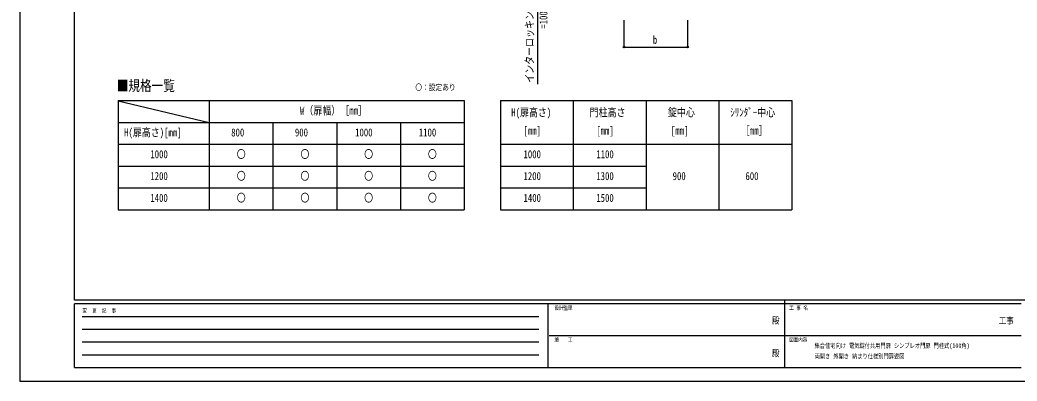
# Model space of a CAD drawing. Units: millimetres, scale not verified. Extents: x -4205 to 4205, y -2970 to 2970.
# Drawn here: x -4205 to 1273, y -2970 to -984 of the extents above; entities that cross this region are included whole.
import ezdxf
from ezdxf.enums import TextEntityAlignment as Align

# ---------------------------------------------------------------- set-up
doc = ezdxf.new("R2010")
doc.units = ezdxf.units.MM
doc.header["$LTSCALE"] = 12
doc.header["$PDMODE"] = 32
doc.header["$PDSIZE"] = 6
for name, color, linetype in [('0-2_USER1', 3, 'Continuous'), ('0-5_YKK_D', 6, 'Continuous'), ('0-6_YKK_ZWAK', 7, 'Continuous')]:
    doc.layers.add(name, color=color, linetype=linetype)
doc.styles.add('ＭＳ ゴシック', font='')
doc.styles.get('ＭＳ ゴシック').set_extended_font_data('MS Gothic')

msp = doc.modelspace()

# ---------------------------------------------------------------- linework, layer by layer
at = {"layer": '0-2_USER1'}
for p, q in [((-3665.48, -1428), (-3165.48, -1548)), ((-3664.98, -1427.5), (-1764.98, -1427.5)), ((-3664.98, -1427.5), (-3664.98, -2027.5)), ((-3164.98, -1427.5), (-3164.98, -2027.5)), ((-1764.98, -1427.5), (-1764.98, -2027.5)), ((-1564.98, -1427.5), (35.02, -1427.5)), ((-1564.98, -1427.5), (-1564.98, -2027.5)), ((-1164.98, -1427.5), (-1164.98, -2027.5)), ((-764.98, -1427.5), (-764.98, -2027.5)), ((-364.98, -1427.5), (-364.98, -2027.5)), ((35.02, -1427.5), (35.02, -2027.5)), ((-3664.98, -1547.5), (-1764.98, -1547.5)), ((-2814.98, -1547.5), (-2814.98, -2027.5)), ((-2464.98, -1547.5), (-2464.98, -2027.5)), ((-2114.98, -1547.5), (-2114.98, -2027.5)), ((-3664.98, -1667.5), (-1764.98, -1667.5)), ((-1564.98, -1667.5), (35.02, -1667.5)), ((-3664.98, -1787.5), (-1764.98, -1787.5)), ((-1564.98, -1787.5), (-764.98, -1787.5)), ((-3664.98, -1907.5), (-1764.98, -1907.5)), ((-1564.98, -1907.5), (-764.98, -1907.5)), ((-3664.98, -2027.5), (-1764.98, -2027.5)), ((-1564.98, -2027.5), (35.02, -2027.5))]:
    msp.add_line(p, q, dxfattribs=at)
at = {"layer": '0-5_YKK_D'}
for p, q in [((-886.98, -984), (-886.98, -1134)), ((-536.98, -984), (-536.98, -1134)), ((-886.98, -1133), (-536.98, -1133))]:
    msp.add_line(p, q, dxfattribs=at)
msp.add_lwpolyline([(-1361.98, -353), (-1361.98, -453), (-1361.98, -1337.2)], dxfattribs=at)
for centre in [(-886.98, -1133), (-536.98, -1133)]:
    msp.add_circle(centre, 4.25, dxfattribs=at)
at = {"layer": '0-6_YKK_ZWAK'}
for p, q in [((-3904.98, -2525), (-3904.98, 2775)), ((3895.02, -2525), (-3904.98, -2525)), ((-1304.98, -2545), (-3904.98, -2545)), ((-3904.98, -2895), (-3904.98, -2545)), ((-1304.98, -2545), (-1304.98, -2895)), ((-4.98, -2545), (-1304.98, -2545)), ((-4.98, -2525), (-4.98, -2895)), ((1295.02, -2545), (-4.98, -2545)), ((-3862.48, -2615), (-1354.98, -2615)), ((-3862.48, -2685), (-1354.98, -2685)), ((-1297.48, -2720), (-4.98, -2720)), ((-4.98, -2720), (1295.02, -2720)), ((-3862.48, -2755), (-1354.98, -2755)), ((-3862.48, -2825), (-1354.98, -2825)), ((-3904.98, -2895), (-1304.98, -2895)), ((-1304.98, -2895), (-4.98, -2895)), ((-4.98, -2895), (1295.02, -2895))]:
    msp.add_line(p, q, dxfattribs=at)
msp.add_lwpolyline([(-4205, -2970), (4205, -2970), (4205, 2970), (-4205, 2970)], close=True, dxfattribs=at)
msp.add_point((-4.98, -2895), dxfattribs=at)

# ---------------------------------------------------------------- texts
at = {"layer": '0-2_USER1', "style": 'ＭＳ ゴシック', "width": 0.8}
for s, height, p in [('■規格一覧', 58.65, (-3673.51, -1391.92)), ('〇：設定あり', 32.99, (-2033.02, -1380.67)), ('W（扉幅）［㎜］', 43.99, (-2666.58, -1517.5)), ('H(扉高さ)', 43.99, (-1505.78, -1527.5)), ('門柱高さ', 43.99, (-1075.38, -1527.5)), ('錠中心', 43.99, (-644.98, -1527.5)), ('ｼﾘﾝﾀﾞｰ中心', 43.99, (-302.58, -1527.5)), ('H(扉高さ)[mm]', 43.99, (-3632.58, -1637.5)), ('800', 43.99, (-3044.38, -1637.5)), ('900', 43.99, (-2694.38, -1637.5)), ('1000', 43.99, (-2363.58, -1637.5)), ('1100', 43.99, (-2013.58, -1637.5)), ('[mm]', 43.99, (-1438.58, -1627.5)), ('[mm]', 43.99, (-1038.58, -1627.5)), ('[㎜]', 43.99, (-628.98, -1627.5)), ('［㎜］', 43.99, (-244.98, -1627.5)), ('〇', 43.99, (-3013.98, -1757.5)), ('〇', 43.99, (-2663.98, -1757.5)), ('〇', 43.99, (-2313.98, -1757.5)), ('〇', 43.99, (-1963.98, -1757.5)), ('1000', 43.99, (-3488.58, -1757.5)), ('1000', 43.99, (-1438.58, -1757.5)), ('1100', 43.99, (-1038.58, -1757.5)), ('1200', 43.99, (-3488.58, -1877.5)), ('〇', 43.99, (-3013.98, -1877.5)), ('〇', 43.99, (-2663.98, -1877.5)), ('〇', 43.99, (-2313.98, -1877.5)), ('〇', 43.99, (-1963.98, -1877.5)), ('1200', 43.99, (-1438.58, -1877.5)), ('1300', 43.99, (-1038.58, -1877.5)), ('900', 43.99, (-619.38, -1877.5)), ('600', 43.99, (-219.38, -1877.5)), ('1400', 43.99, (-3488.58, -1997.5)), ('〇', 43.99, (-3013.98, -1997.5)), ('〇', 43.99, (-2663.98, -1997.5)), ('〇', 43.99, (-2313.98, -1997.5)), ('〇', 43.99, (-1963.98, -1997.5)), ('1400', 43.99, (-1438.58, -1997.5)), ('1500', 43.99, (-1038.58, -1997.5)), ('集合住宅向け 電気錠付共用門扉 シンプレオ門扉 門柱式(100角)', 25.66, (160.31, -2795.72)), ('両開き 外開き 納まり仕様別門扉姿図', 25.66, (160.31, -2854.06))]:
    msp.add_text(s, height=height, dxfattribs=at).set_placement(p, align=Align.BOTTOM_LEFT)
at = {"layer": '0-5_YKK_D', "style": 'ＭＳ ゴシック', "width": 0.8}
for s, p in [('インターロッキング等の床材厚さ', (-1369.98, -1329.2)), ('=100以下', (-1293.98, -1031.6))]:
    msp.add_text(s, height=43.99, rotation=90, dxfattribs=at).set_placement(p, align=Align.BOTTOM_LEFT)
msp.add_text('b', height=43.99, dxfattribs=at).set_placement((-727.98, -1128), align=Align.BOTTOM_LEFT)
at = {"layer": '0-6_YKK_ZWAK', "style": 'ＭＳ ゴシック', "width": 0.8}
for s, height, p in [('変  更  記  事', 21.99, (-3861.31, -2600)), ('設計監理', 21.99, (-1268.31, -2585)), ('工 事 名', 21.99, (21.27, -2585)), ('殿', 36.66, (-73.67, -2665.83)), ('工事', 36.66, (1172.33, -2667.46)), ('施\u3000\u3000工', 21.99, (-1268.31, -2760)), ('図面内容', 21.99, (21.27, -2760)), ('殿', 36.66, (-73.67, -2845.83))]:
    msp.add_text(s, height=height, dxfattribs=at).set_placement(p, align=Align.BOTTOM_LEFT)

doc.saveas('drawing.dxf')
